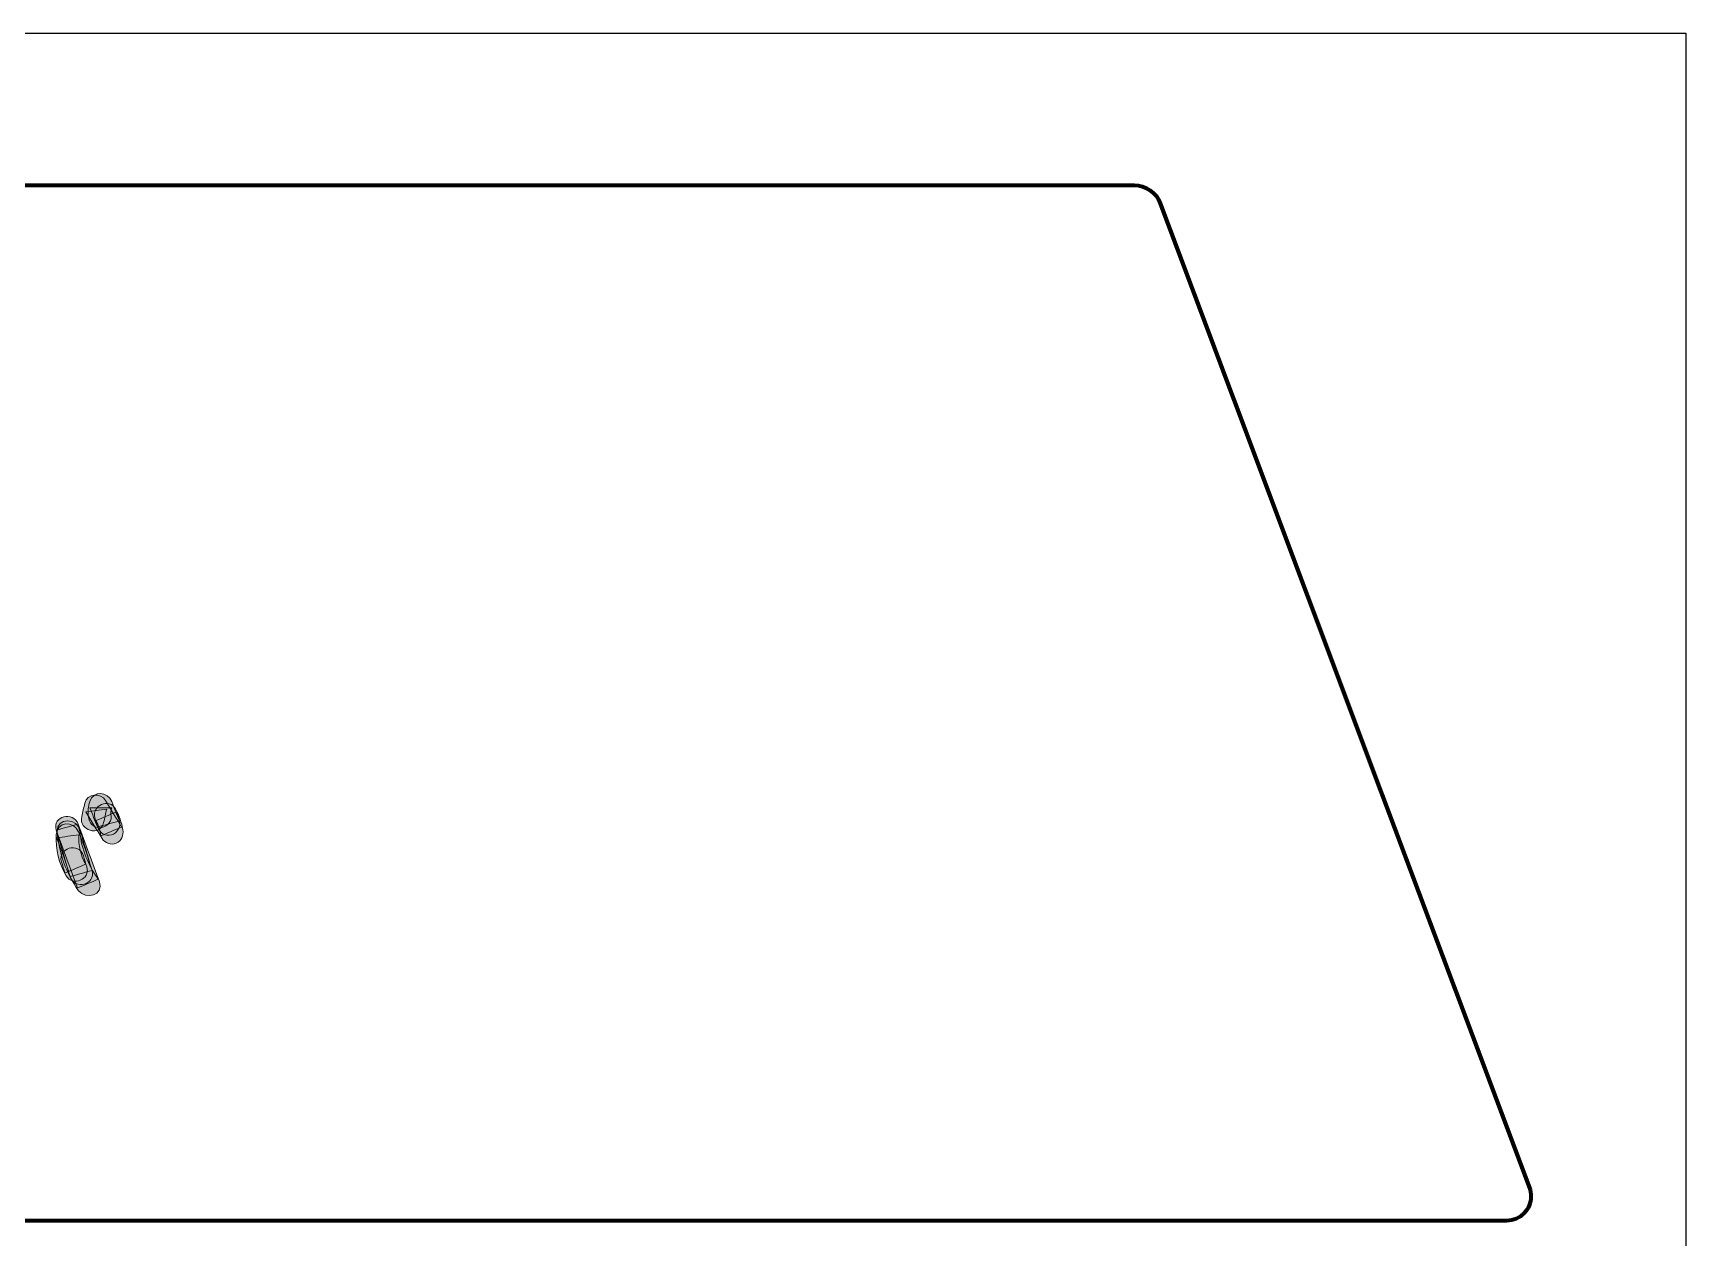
# Model space of a CAD drawing. Header units: inches. Extents: x 240 to 493, y -18 to 388.
# Drawn here: x 364.9 to 493.1, y 294.9 to 388.4 of the extents above; entities that cross this region are included whole.
import ezdxf

# ---------------------------------------------------------------- set-up
doc = ezdxf.new("R2010")
doc.units = ezdxf.units.IN
doc.header["$MEASUREMENT"] = 0
for name, color, linetype in [('CORTE EXTERIOR', 7, 'Continuous'), ('GRABADO RELLENO', 7, 'Continuous'), ('MESA DE CORTE _LINEAS AUXILIARES', 7, 'Continuous')]:
    doc.layers.add(name, color=color, linetype=linetype)

msp = doc.modelspace()

# ---------------------------------------------------------------- hatches: boundary and pattern name
at = {"layer": 'GRABADO RELLENO', "true_color": 0x000000}
h = msp.add_hatch(color=178, dxfattribs=at)
h.dxf.hatch_style = 2
edge = h.paths.add_edge_path()
edge.add_spline(control_points=[(370.38, 327.09), (370.46, 327.44), (370.54, 327.79), (370.62, 328.13), (370.08, 328.06), (369.54, 327.99), (369.01, 327.92), (369.42, 327.23), (369.84, 326.55), (370.26, 325.86), (370.49, 325.49), (370.96, 325.32), (371.36, 325.5), (371.79, 325.69), (371.94, 326.09), (371.87, 326.54), (371.78, 327.11), (371.58, 327.64), (371.31, 328.15), (370.83, 329.03), (369.42, 328.42), (369.7, 327.47), (369.77, 327.23), (369.83, 326.99), (369.9, 326.76), (370.47, 326.91), (371.04, 327.07), (371.6, 327.22), (371.41, 327.72), (371.21, 328.22), (371.01, 328.72), (370.7, 329.51), (369.58, 329.61), (369.31, 328.72), (369.19, 328.35), (369.15, 327.96), (369.2, 327.57), (369.26, 327.1), (369.56, 326.69), (370.08, 326.69), (370.51, 326.69), (371.02, 327.1), (370.96, 327.57), (370.93, 327.82), (370.94, 328.02), (371.01, 328.25), (370.44, 328.25), (369.88, 328.25), (369.31, 328.25), (369.51, 327.75), (369.7, 327.25), (369.9, 326.76), (370.08, 326.31), (370.49, 326), (370.99, 326.14), (371.44, 326.27), (371.74, 326.77), (371.6, 327.22), (371.54, 327.46), (371.47, 327.7), (371.4, 327.93), (370.86, 327.71), (370.32, 327.48), (369.79, 327.25), (369.99, 326.88), (370.1, 326.49), (370.17, 326.07), (370.71, 326.3), (371.25, 326.52), (371.78, 326.75), (371.37, 327.44), (370.95, 328.12), (370.53, 328.81), (370.15, 329.43), (369.09, 329.36), (368.92, 328.6), (368.84, 328.25), (368.76, 327.91), (368.68, 327.56), (368.43, 326.46), (370.13, 325.98), (370.38, 327.09)], knot_values=[0, 0, 0, 0, 1, 1, 1, 2, 2, 2, 3, 3, 3, 4, 4, 4, 5, 5, 5, 6, 6, 6, 7, 7, 7, 8, 8, 8, 9, 9, 9, 10, 10, 10, 11, 11, 11, 12, 12, 12, 13, 13, 13, 14, 14, 14, 15, 15, 15, 16, 16, 16, 17, 17, 17, 18, 18, 18, 19, 19, 19, 20, 20, 20, 21, 21, 21, 22, 22, 22, 23, 23, 23, 24, 24, 24, 25, 25, 25, 26, 26, 26, 27, 27, 27, 27], degree=3, periodic=1)
h = msp.add_hatch(color=178, dxfattribs=at)
h.dxf.hatch_style = 2
edge = h.paths.add_edge_path()
edge.add_spline(control_points=[(366.78, 326.39), (366.93, 324.72), (367.46, 323.17), (368.44, 321.81), (368.98, 321.06), (370.43, 321.47), (370.06, 322.49), (369.51, 323.98), (368.96, 325.48), (368.41, 326.98), (368.02, 328.02), (366.38, 327.61), (366.71, 326.51), (367.07, 325.31), (367.42, 324.11), (367.78, 322.91), (368.11, 321.82), (369.81, 322.28), (369.48, 323.38), (369.18, 324.4), (368.83, 325.4), (368.43, 326.38), (368.06, 327.27), (366.74, 327.2), (366.7, 326.14), (366.64, 325.01), (366.91, 323.95), (367.47, 322.97), (367.96, 322.11), (369.38, 322.69), (369.08, 323.65), (368.99, 323.94), (368.9, 324.23), (368.81, 324.52), (368.48, 325.6), (366.78, 325.14), (367.11, 324.05), (367.2, 323.76), (367.29, 323.47), (367.38, 323.18), (367.92, 323.41), (368.46, 323.64), (368.99, 323.86), (368.58, 324.59), (368.42, 325.31), (368.46, 326.14), (367.88, 326.07), (367.31, 325.99), (366.73, 325.91), (367.13, 324.93), (367.48, 323.93), (367.78, 322.91), (368.35, 323.06), (368.92, 323.22), (369.48, 323.38), (369.13, 324.58), (368.77, 325.78), (368.41, 326.98), (367.84, 326.82), (367.28, 326.66), (366.71, 326.51), (367.26, 325.01), (367.81, 323.51), (368.35, 322.02), (368.89, 322.25), (369.43, 322.47), (369.97, 322.7), (369.17, 323.8), (368.66, 325.03), (368.54, 326.39), (368.44, 327.51), (366.68, 327.52), (366.78, 326.39)], knot_values=[0, 0, 0, 0, 1, 1, 1, 2, 2, 2, 3, 3, 3, 4, 4, 4, 5, 5, 5, 6, 6, 6, 7, 7, 7, 8, 8, 8, 9, 9, 9, 10, 10, 10, 11, 11, 11, 12, 12, 12, 13, 13, 13, 14, 14, 14, 15, 15, 15, 16, 16, 16, 17, 17, 17, 18, 18, 18, 19, 19, 19, 20, 20, 20, 21, 21, 21, 22, 22, 22, 23, 23, 23, 24, 24, 24, 24], degree=3, periodic=1)

# ---------------------------------------------------------------- linework, layer by layer
at = {"layer": 'CORTE EXTERIOR', "color": 22, "lineweight": 211, "true_color": 0xe42217}
msp.add_open_spline([(481, 298.76), (481, 298.76), (452.36, 375.14), (452.36, 375.14), (452.04, 375.99), (451.23, 376.55), (450.33, 376.55), (450.33, 376.55), (283.02, 376.55), (283.02, 376.55), (282.16, 376.55), (281.38, 376.02), (281.08, 375.21), (281.08, 375.21), (252.29, 298.42), (252.29, 298.42), (252.21, 298.23), (252.18, 298.03), (252.18, 297.84), (252.18, 297.4), (252.36, 296.99), (252.65, 296.69), (252.94, 296.39), (253.36, 296.2), (253.82, 296.2), (253.82, 296.2), (479.22, 296.2), (479.22, 296.2), (479.77, 296.2), (480.24, 296.42), (480.58, 296.77), (480.92, 297.11), (481.12, 297.59), (481.12, 298.09), (481.12, 298.31), (481.08, 298.54), (481, 298.76)], degree=3, knots=[0, 0, 0, 0, 1, 1, 1, 2, 2, 2, 3, 3, 3, 4, 4, 4, 5, 5, 5, 6, 6, 6, 7, 7, 7, 8, 8, 8, 9, 9, 9, 10, 10, 10, 11, 11, 11, 12, 12, 12, 12], dxfattribs=at)
at = {"layer": 'GRABADO RELLENO', "lineweight": 0}
for points, knots in [([(370.38, 327.09), (370.46, 327.44), (370.54, 327.79), (370.62, 328.13), (370.08, 328.06), (369.54, 327.99), (369.01, 327.92), (369.42, 327.23), (369.84, 326.55), (370.26, 325.86), (370.49, 325.49), (370.96, 325.32), (371.36, 325.5), (371.79, 325.69), (371.94, 326.09), (371.87, 326.54), (371.78, 327.11), (371.58, 327.64), (371.31, 328.15), (370.83, 329.03), (369.42, 328.42), (369.7, 327.47), (369.77, 327.23), (369.83, 326.99), (369.9, 326.76), (370.47, 326.91), (371.04, 327.07), (371.6, 327.22), (371.41, 327.72), (371.21, 328.22), (371.01, 328.72), (370.7, 329.51), (369.58, 329.61), (369.31, 328.72), (369.19, 328.35), (369.15, 327.96), (369.2, 327.57), (369.26, 327.1), (369.56, 326.69), (370.08, 326.69), (370.51, 326.69), (371.02, 327.1), (370.96, 327.57), (370.93, 327.82), (370.94, 328.02), (371.01, 328.25), (370.44, 328.25), (369.88, 328.25), (369.31, 328.25), (369.51, 327.75), (369.7, 327.25), (369.9, 326.76), (370.08, 326.31), (370.49, 326), (370.99, 326.14), (371.44, 326.27), (371.74, 326.77), (371.6, 327.22), (371.54, 327.46), (371.47, 327.7), (371.4, 327.93), (370.86, 327.71), (370.32, 327.48), (369.79, 327.25), (369.99, 326.88), (370.1, 326.49), (370.17, 326.07), (370.71, 326.3), (371.25, 326.52), (371.78, 326.75), (371.37, 327.44), (370.95, 328.12), (370.53, 328.81), (370.15, 329.43), (369.09, 329.36), (368.92, 328.6), (368.84, 328.25), (368.76, 327.91), (368.68, 327.56), (368.43, 326.46), (370.13, 325.98), (370.38, 327.09)], [0, 0, 0, 0, 1, 1, 1, 2, 2, 2, 3, 3, 3, 4, 4, 4, 5, 5, 5, 6, 6, 6, 7, 7, 7, 8, 8, 8, 9, 9, 9, 10, 10, 10, 11, 11, 11, 12, 12, 12, 13, 13, 13, 14, 14, 14, 15, 15, 15, 16, 16, 16, 17, 17, 17, 18, 18, 18, 19, 19, 19, 20, 20, 20, 21, 21, 21, 22, 22, 22, 23, 23, 23, 24, 24, 24, 25, 25, 25, 26, 26, 26, 27, 27, 27, 27]), ([(366.78, 326.39), (366.93, 324.72), (367.46, 323.17), (368.44, 321.81), (368.98, 321.06), (370.43, 321.47), (370.06, 322.49), (369.51, 323.98), (368.96, 325.48), (368.41, 326.98), (368.02, 328.02), (366.38, 327.61), (366.71, 326.51), (367.07, 325.31), (367.42, 324.11), (367.78, 322.91), (368.11, 321.82), (369.81, 322.28), (369.48, 323.38), (369.18, 324.4), (368.83, 325.4), (368.43, 326.38), (368.06, 327.27), (366.74, 327.2), (366.7, 326.14), (366.64, 325.01), (366.91, 323.95), (367.47, 322.97), (367.96, 322.11), (369.38, 322.69), (369.08, 323.65), (368.99, 323.94), (368.9, 324.23), (368.81, 324.52), (368.48, 325.6), (366.78, 325.14), (367.11, 324.05), (367.2, 323.76), (367.29, 323.47), (367.38, 323.18), (367.92, 323.41), (368.46, 323.64), (368.99, 323.86), (368.58, 324.59), (368.42, 325.31), (368.46, 326.14), (367.88, 326.07), (367.31, 325.99), (366.73, 325.91), (367.13, 324.93), (367.48, 323.93), (367.78, 322.91), (368.35, 323.06), (368.92, 323.22), (369.48, 323.38), (369.13, 324.58), (368.77, 325.78), (368.41, 326.98), (367.84, 326.82), (367.28, 326.66), (366.71, 326.51), (367.26, 325.01), (367.81, 323.51), (368.35, 322.02), (368.89, 322.25), (369.43, 322.47), (369.97, 322.7), (369.17, 323.8), (368.66, 325.03), (368.54, 326.39), (368.44, 327.51), (366.68, 327.52), (366.78, 326.39)], [0, 0, 0, 0, 1, 1, 1, 2, 2, 2, 3, 3, 3, 4, 4, 4, 5, 5, 5, 6, 6, 6, 7, 7, 7, 8, 8, 8, 9, 9, 9, 10, 10, 10, 11, 11, 11, 12, 12, 12, 13, 13, 13, 14, 14, 14, 15, 15, 15, 16, 16, 16, 17, 17, 17, 18, 18, 18, 19, 19, 19, 20, 20, 20, 21, 21, 21, 22, 22, 22, 23, 23, 23, 24, 24, 24, 24])]:
    msp.add_open_spline(points, degree=3, knots=knots, dxfattribs=at)
at = {"layer": 'MESA DE CORTE _LINEAS AUXILIARES', "color": 178, "lineweight": 25, "true_color": 0x010000}
msp.add_lwpolyline([(493.15, -18.08), (240.18, -18.08), (240.18, 388.36), (493.15, 388.36), (493.15, -18.08)], dxfattribs=at)

doc.saveas('drawing.dxf')
